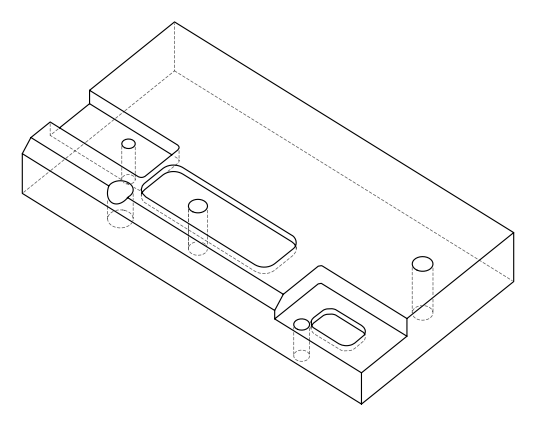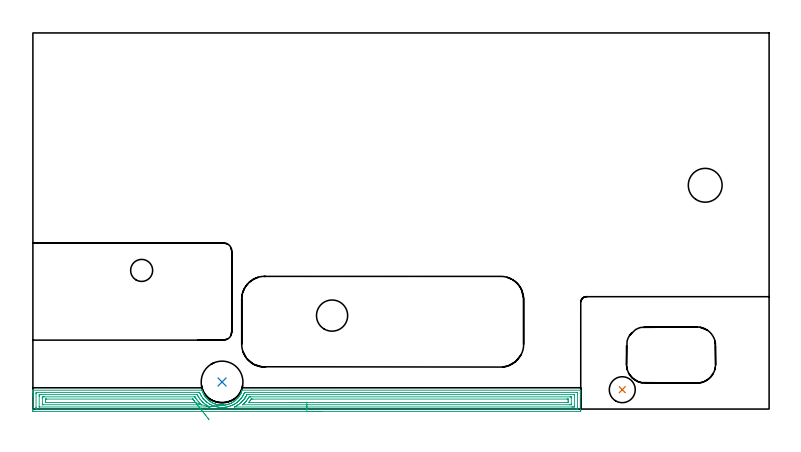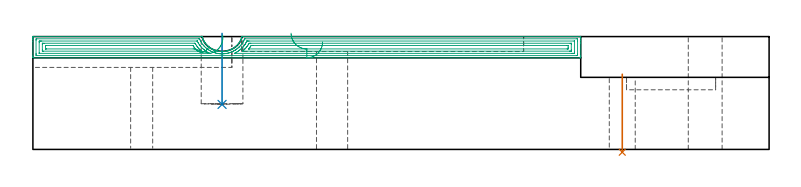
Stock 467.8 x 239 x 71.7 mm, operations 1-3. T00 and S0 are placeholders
(PLAN: 16 operations, 12 tool changes, 122.2 min)
(1 INDEXABLE_INSERT_DRILL_THROUGH_HOLE_FROM_SOLID | STEP1HOLE_1 | NXT0302_004 | 0.21 min | 15293 mm3)
(2 INDEXABLE_INSERT_DRILL_BLIND_HOLE_FROM_SOLID | STEP1POCKET | NXT0302_024 | 0.18 min | 23570 mm3)
(3 AREA_MILL | FG_CHAMFER_SURFACE | UGT0205_001 | 13.98 min | 31643 mm3)
(4 MILL_CORNER_NOTCH_RECTANGULAR | CORNER_NOTCH_RECTANGULAR | NXT0201_008 | Follow Part, ap 1.5, ae 75% | 82.32 min | 215127 mm3)
(5 MILL_RECTANGULAR_POCKET | POCKET_RECTANGULAR_STRAIGHT | UGT0201_105 | Follow Part, ap 5.5, ae 75% | 2.85 min | 96312 mm3)
(6 MILL_RECTANGULAR_POCKET_1 | POCKET_RECTANGULAR_STRAIGHT_1 | UGT0201_105 | Follow Part, ap 5.5, ae 75% | 0.64 min | 14991 mm3)
(7 MILL_SLOT | SLOT_PARTIAL_RECTANGULAR | NXT0201_013 | Follow Part, ap 2.5, ae 75% | 20.21 min | 152838 mm3)
(8 SPOT_DRILL | STEP1HOLE | NXT0321_9005460120000 | 0.03 min | 30 mm3)
(9 SPOT_DRILL_1 | STEP1HOLE_2 | NXT0321_9005460120000 | 0.05 min | 178 mm3)
(10 SPOT_DRILL_2 | STEP1HOLE_3 | NXT0321_9005460120000 | 0.05 min | 175 mm3)
(11 DRILL_THROUGH_HOLE_INTO_CENTER | STEP1HOLE | NXT0301_042 | 0.23 min | 2033 mm3)
(12 DRILL_TO_ENLARGE_THROUGH_HOLE | STEP1HOLE | NXT0301_104 | 0.24 min | 5965 mm3)
(13 DRILL_THROUGH_HOLE_INTO_CENTER_1 | STEP1HOLE_2 | NXT0301_065 | 0.31 min | 4809 mm3)
(14 DRILL_TO_ENLARGE_THROUGH_HOLE_1 | STEP1HOLE_2 | UGT0301_052 | 0.33 min | 21001 mm3)
(15 DRILL_THROUGH_HOLE_INTO_CENTER_2 | STEP1HOLE_3 | NXT0301_065 | 0.27 min | 4165 mm3)
(16 DRILL_TO_ENLARGE_THROUGH_HOLE_2 | STEP1HOLE_3 | UGT0301_264 | 0.29 min | 14765 mm3)
(TOOL NXT0302_004 | Index. Insert Drill 16.5mm [880-D1650L20-05] | D16.5 PA176 FL83 Z2)
(TOOL NXT0302_024 | Index. Insert Drill 26.5mm [880-D2650L32-03] | D26.5 PA176 FL80 Z2)
(TOOL UGT0205_001 | Chamfer Mill 20 x 3 x 45 deg. | D20 FL50 Z2)
(TOOL NXT0201_008 | ENDMILL 6mm [2P460-0600-NA 1630] | D6 FL26 Z6)
(TOOL UGT0201_105 | End Mill 22 mm | D22 FL25 Z2)
(TOOL NXT0201_013 | ENDMILL 10mm | D10 FL30 Z4)
(TOOL NXT0321_9005460120000 | NC Spot Drill, 142deg, 12mm, Carbide, Uncoated | D12 PA142 FL30 Z2)
(TOOL NXT0301_042 | Carbide Drill 7.1mm [860.1-0710-057A1-MM 2214] | D7.1 PA140 FL85 Z2)
(TOOL NXT0301_104 | Carbide Drill 14mm [860.1-1400-112A1-MM 2214] | D14 PA140 FL123 Z2)
(TOOL NXT0301_065 | Carbide Drill 9.4mm [860.1-0940-075A1-MM 2214] | D9.4 PA140 FL98 Z2)
(TOOL UGT0301_052 | Twist Drill 21.5 mm | D21.5 PA118 FL150 Z2)
(TOOL UGT0301_264 | Twist Drill 19.8 mm | D19.8 PA118 FL140 Z2)
(OP 1 INDEXABLE_INSERT_DRILL_THROUGH_HOLE_FROM_SOLID)
G17 G21 G94 G90
T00 M6
G54
G17 G0 G90 X374.5 Y12.3 S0 M3
G43 Z81.7 H1
G94 G81 G98 Z-1.788 F250. R47.8
G80
M5
M2
(OP 2 INDEXABLE_INSERT_DRILL_BLIND_HOLE_FROM_SOLID)
G17 G21 G94 G90
T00 M6
G54
G17 G0 G90 X120.2 Y17.2 S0 M3
G43 Z81.7 H1
G94 G81 G98 Z28.6 F250. R73.7
G80
M5
M2
(OP 3 AREA_MILL)
G17 G21 G94 G90
T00 M6
G54
G17 G0 G90 X184.05 Y-1.5 S1061 M3
G43 Z81.7 H0
Z68.2
G94 G1 X184.012 Z67.328 F250.
X183.898 Z66.464
X183.709 Z65.612
X183.447 Z64.78
X183.113 Z63.974
X182.71 Z63.2
X182.242 Z62.464
X181.71 Z61.772
X181.121 Z61.129
X180.478 Z60.54
X179.786 Z60.008
X179.05 Z59.54
X178.276 Z59.137
X177.47 Z58.803
X176.638 Z58.541
X175.787 Z58.352
X174.922 Z58.238
X174.05 Z58.2
X0.626
X0.091 Y-1.494 Z58.203
X0.008 Y-1.492 Z58.206
X0.004 Y-0.963 Z58.735
X0. Y-0.341 Z59.356
Y8.8 Z68.495
Y10.219 Z69.916
Y10.575 Z70.271
Y11.287 Z70.987
Y11.569 Z71.269
X0.007 Y11.964 Z71.656
X0.01 Y11.997 Z71.688
X0.179 Y12. Z71.7
X107.452
X107.472 Y11.996 Z71.694
X107.476 Y11.995 Z71.692
X107.493 Y11.951 Z71.649
X107.555 Y11.752 Z71.451
X107.564 Y11.725 Z71.424
X107.654 Y11.463 Z71.163
X107.757 Y11.165 Z70.863
X107.934 Y10.691 Z70.388
X107.986 Y10.575 Z70.271
X108.03 Y10.478 Z70.176
X108.118 Y10.281 Z69.981
X108.556 Y9.4 Z69.096
X108.642 Y9.244 Z68.939
X108.752 Y9.043 Z68.742
X108.793 Y8.968 Z68.668
X108.828 Y8.905 Z68.603
X108.896 Y8.8 Z68.496
X108.988 Y8.655 Z68.354
X109.077 Y8.516 Z68.215
X109.091 Y8.496 Z68.196
X109.189 Y8.357 Z68.052
X109.292 Y8.206 Z67.905
X109.389 Y8.068 Z67.767
X109.498 Y7.913 Z67.608
X109.612 Y7.746 Z67.446
X109.691 Y7.633 Z67.333
X109.721 Y7.592 Z67.291
X109.824 Y7.469 Z67.165
X110.071 Y7.167 Z66.866
X110.195 Y7.025 Z66.724
X110.434 Y6.75 Z66.45
X110.615 Y6.557 Z66.256
X110.878 Y6.294 Z65.993
X110.965 Y6.208 Z65.907
X111.324 Y5.868 Z65.567
X111.474 Y5.733 Z65.431
X111.508 Y5.702 Z65.401
X111.696 Y5.548 Z65.248
X111.951 Y5.34 Z65.04
X112.41 Y4.985 Z64.683
X112.849 Y4.686 Z64.383
X113.262 Y4.42 Z64.118
X113.295 Y4.4 Z64.096
X113.8 Y4.102 Z63.801
X113.865 Y4.067 Z63.766
X113.993 Y3.996 Z63.696
X114.188 Y3.897 Z63.597
X114.603 Y3.71 Z63.406
X114.902 Y3.573 Z63.27
X115.05 Y3.506 Z63.202
X115.082 Y3.491 Z63.188
X115.121 Y3.475 Z63.173
X115.252 Y3.423 Z63.121
X115.348 Y3.386 Z63.08
X115.76 Y3.22 Z62.917
X115.881 Y3.179 Z62.878
X115.975 Y3.147 Z62.846
X116.869 Y2.884 Z62.583
X117.315 Y2.774 Z62.473
X117.762 Y2.684 Z62.379
X118.179 Y2.613 Z62.309
X118.209 Y2.608 Z62.304
X118.356 Y2.587 Z62.286
X118.458 Y2.574 Z62.272
X118.656 Y2.549 Z62.243
X119.102 Y2.502 Z62.2
X119.52 Y2.474 Z62.171
X119.549 Y2.472 Z62.169
X119.996 Y2.453 Z62.152
X120.215 Y2.456 Z62.15
X120.352 Y2.457
X120.414 Z62.152
X120.443 Z62.153
X120.537 Y2.46 Z62.158
X120.89 Y2.474 Z62.171
X121.308 Y2.506 Z62.198
X121.336 Y2.507 Z62.2
X121.783 Y2.552 Z62.25
X122.23 Y2.614 Z62.31
X122.481 Y2.657 Z62.355
X122.677 Y2.691 Z62.388
X123.096 Y2.778 Z62.474
X123.123 Y2.784 Z62.48
X123.571 Y2.893 Z62.589
X123.893 Y2.983 Z62.682
X124.016 Y3.018 Z62.716
X124.437 Y3.154 Z62.852
X124.64 Y3.22 Z62.918
X124.91 Y3.319 Z63.019
X125.358 Y3.502 Z63.2
X125.803 Y3.703 Z63.399
X126.189 Y3.895 Z63.595
X126.224 Y3.913 Z63.613
X126.529 Y4.067 Z63.765
X126.6 Y4.103 Z63.801
X126.671 Y4.142 Z63.84
X126.697 Y4.157 Z63.854
X127.146 Y4.426 Z64.123
X127.511 Y4.658 Z64.356
X127.59 Y4.709 Z64.407
X127.985 Y4.985 Z64.683
X128.484 Y5.366 Z65.065
X128.609 Y5.472 Z65.172
X128.694 Y5.546 Z65.242
X128.757 Y5.599 Z65.297
X129.073 Y5.867 Z65.567
X129.185 Y5.971 Z65.671
X129.377 Y6.148 Z65.848
X129.962 Y6.75 Z66.45
X130.177 Y6.99 Z66.689
X130.208 Y7.025 Z66.722
X130.247 Y7.068 Z66.768
X130.271 Y7.095 Z66.794
X130.7 Y7.633 Z67.332
X130.905 Y7.913 Z67.611
X131.164 Y8.267 Z67.965
X131.223 Y8.357 Z68.055
X131.328 Y8.516 Z68.215
X131.597 Y8.954 Z68.654
X131.701 Y9.138 Z68.837
X131.85 Y9.398 Z69.098
X132.003 Y9.688 Z69.385
X132.035 Y9.748 Z69.447
X132.058 Y9.79 Z69.49
X132.134 Y9.959 Z69.657
X132.211 Y10.132 Z69.825
X132.281 Y10.284 Z69.978
X132.641 Y11.164 Z70.863
X132.791 Y11.586 Z71.285
X132.904 Y11.94 Z71.64
X132.923 Y11.997 Z71.696
X132.925 Y11.998 Z71.698
X132.929 Y12. Z71.7
X347.921
X348.09 Y11.997 Z71.688
X348.093 Y11.964 Z71.656
X348.1 Y11.569 Z71.269
Y11.287 Z70.987
Y10.575 Z70.271
Y9.332 Z69.029
Y7.913 Z67.608
Y-0.341 Z59.356
X348.096 Y-0.963 Z58.735
X348.092 Y-1.492 Z58.206
X348.009 Y-1.494 Z58.203
X347.474 Y-1.5 Z58.2
X174.05
Y-0.086 Z59.614
X2.414 Y-0.085 Z59.615
X2.01 Y-0.075 Z59.625
X2.003 Y0.333 Z60.033
X2.001 Y0.812 Z60.512
X2. Y1.223 Z60.923
X2.001 Y9.688 Z69.388
X2.002 Y10.097 Z69.797
X2.01 Y10.575 Z70.275
X2.404 Y10.585 Z70.285
X2.414 Y10.586 Z70.286
X105.207
X105.898 Y10.575 Z70.275
X106.111 Y10.082 Z69.782
X106.299 Y9.688 Z69.388
X106.472 Y9.329 Z69.029
X106.75 Y8.8 Z68.5
X107.005 Y8.336 Z68.036
X107.279 Y7.913 Z67.613
X107.854 Y7.07 Z66.77
X107.885 Y7.025 Z66.725
X107.899 Y7.007 Z66.707
X108.295 Y6.527 Z66.227
X108.628 Y6.138 Z65.838
X108.793 Y5.953 Z65.653
X109.492 Y5.25 Z64.95
X109.687 Y5.064 Z64.764
X110.063 Y4.733 Z64.433
X110.509 Y4.362 Z64.062
X110.58 Y4.305 Z64.005
X110.846 Y4.099 Z63.799
X111.474 Y3.667 Z63.367
X111.772 Y3.475 Z63.175
X112.368 Y3.113 Z62.813
X112.637 Y2.959 Z62.659
X113.168 Y2.681 Z62.381
X113.372 Y2.587 Z62.287
X114.156 Y2.243 Z61.943
X114.742 Y2.005 Z61.705
X115.05 Y1.893 Z61.593
X115.108 Y1.873 Z61.573
X115.157 Y1.858 Z61.558
X115.687 Y1.7 Z61.4
X115.944 Y1.625 Z61.325
X116.048 Y1.596 Z61.296
X116.838 Y1.406 Z61.106
X117.212 Y1.329 Z61.029
X117.732 Y1.24 Z60.94
X117.933 Y1.211 Z60.911
X118.459 Y1.143 Z60.843
X118.626 Y1.127 Z60.827
X119.255 Y1.075 Z60.775
X119.52 Y1.058 Z60.758
X119.695 Y1.049 Z60.749
X119.718 Y1.048 Z60.748
X120.375 Y1.042 Z60.742
X120.414
X121.049 Y1.07 Z60.77
X121.308 Y1.088 Z60.788
X121.874 Y1.138 Z60.838
X122.202 Y1.175 Z60.875
X122.666 Y1.239 Z60.939
X123.096 Y1.313 Z61.013
X123.42 Y1.377 Z61.077
X123.99 Y1.504 Z61.204
X124.148 Y1.543 Z61.243
X124.739 Y1.7 Z61.4
X124.865 Y1.737 Z61.437
X124.883 Y1.743 Z61.443
X125.519 Y1.956 Z61.656
X125.777 Y2.052 Z61.752
X126.162 Y2.205 Z61.905
X126.671 Y2.42 Z62.12
X126.787 Y2.472 Z62.172
X127.033 Y2.587 Z62.287
X127.387 Y2.765 Z62.465
X127.565 Y2.857 Z62.557
X127.97 Y3.074 Z62.774
X128.459 Y3.361 Z63.061
X128.53 Y3.405 Z63.105
X128.64 Y3.475 Z63.175
X129.066 Y3.76 Z63.46
X129.353 Y3.96 Z63.66
X129.586 Y4.132 Z63.832
X129.888 Y4.362 Z64.062
X130.086 Y4.522 Z64.222
X130.247 Y4.656 Z64.356
X130.565 Y4.935 Z64.635
X130.916 Y5.25 Z64.95
X131.031 Y5.359 Z65.059
X131.141 Y5.468 Z65.168
X131.469 Y5.812 Z65.512
X131.775 Y6.138 Z65.838
X131.898 Y6.274 Z65.974
X132.035 Y6.433 Z66.133
X132.298 Y6.764 Z66.464
X132.5 Y7.025 Z66.725
X132.683 Y7.269 Z66.969
X132.929 Y7.605 Z67.305
X133.053 Y7.79 Z67.49
X133.131 Y7.913 Z67.613
X133.391 Y8.342 Z68.042
X133.662 Y8.8 Z68.5
X133.72 Y8.903 Z68.603
X133.823 Y9.094 Z68.794
X134.017 Y9.495 Z69.195
X134.105 Y9.688 Z69.388
X134.291 Y10.11 Z69.81
X134.493 Y10.575 Z70.275
X134.707 Y10.585 Z70.285
X134.717
X345.686
X346.09 Y10.575 Z70.275
X346.097 Y10.167 Z69.867
X346.099 Y9.688 Z69.388
X346.1 Y9.277 Z68.977
X346.099 Y0.812 Z60.512
X346.098 Y0.403 Z60.103
X346.09 Y-0.075 Z59.625
X345.696 Y-0.085 Z59.615
X345.686 Y-0.086 Z59.614
X174.05
Y1.328 Z61.028
X128.182 Y1.329 Z61.029
X128.019 Y1.33 Z61.03
X127.99 Y1.331 Z61.031
X127.997 Y1.336 Z61.036
X128.548 Y1.611 Z61.311
X128.72 Y1.7 Z61.4
X129.13 Y1.921 Z61.621
X129.353 Y2.048 Z61.748
X129.691 Y2.252 Z61.952
X130.232 Y2.587 Z62.287
X130.247 Y2.597 Z62.297
X130.765 Y2.96 Z62.66
X131.141 Y3.235 Z62.935
X131.277 Y3.34 Z63.04
X131.448 Y3.475 Z63.175
X131.768 Y3.74 Z63.44
X132.035 Y3.966 Z63.666
X132.245 Y4.154 Z63.854
X132.471 Y4.362 Z64.062
X132.703 Y4.587 Z64.287
X132.929 Y4.811 Z64.511
X133.144 Y5.037 Z64.737
X133.342 Y5.25 Z64.95
X133.568 Y5.503 Z65.203
X133.823 Y5.795 Z65.495
X133.976 Y5.986 Z65.686
X134.094 Y6.138 Z65.838
X134.361 Y6.491 Z66.191
X134.717 Y6.967 Z66.667
X134.74 Y7.002 Z66.702
X134.756 Y7.025 Z66.725
X135.084 Y7.548 Z67.248
X135.307 Y7.913 Z67.613
X135.419 Y8.103 Z67.803
X135.611 Y8.438 Z68.138
X135.735 Y8.677 Z68.377
X135.797 Y8.8 Z68.5
X135.939 Y9.082 Z68.782
X135.968 Y9.135 Z68.835
X135.981 Y9.157 Z68.857
X136.008 Y9.165 Z68.865
X136.135 Y9.168 Z68.868
X136.505 Y9.17 Z68.87
X137.025 Y9.171 Z68.871
X137.399 Y9.172 Z68.872
X343.898 Y9.171 Z68.871
X344.023 Y9.169 Z68.869
X344.067 Y9.167 Z68.867
X344.085 Y9.166 Z68.866
X344.09 Y9.134 Z68.834
X344.095 Y9.001 Z68.701
X344.099 Y8.8 Z68.5
X344.1 Y2.387 Z62.087
X344.096 Y1.7 Z61.4
X344.092 Y1.507 Z61.207
X344.076 Y1.335 Z61.035
X343.898 Y1.333 Z61.033
X343.377 Y1.33 Z61.03
X343.004 Y1.329 Z61.029
X342.484 Y1.328 Z61.028
X174.05
Y2.743 Z62.443
X133.666
X133.304 Y2.747 Z62.447
X133.237 Y2.749 Z62.449
X133.225 Y2.753 Z62.453
X133.241 Y2.769 Z62.469
X133.311 Y2.832 Z62.532
X133.823 Y3.28 Z62.98
X133.925 Y3.374 Z63.074
X134.032 Y3.475 Z63.175
X134.376 Y3.813 Z63.513
X134.717 Y4.154 Z63.854
X134.819 Y4.261 Z63.961
X134.913 Y4.362 Z64.062
X135.242 Y4.729 Z64.429
X135.611 Y5.155 Z64.855
X135.653 Y5.208 Z64.908
X135.687 Y5.25 Z64.95
X136.039 Y5.712 Z65.412
X136.36 Y6.138 Z65.838
X136.421 Y6.22 Z65.92
X136.505 Y6.337 Z66.037
X136.776 Y6.756 Z66.456
X136.948 Y7.025 Z66.725
X137.12 Y7.302 Z67.002
X137.399 Y7.75 Z67.45
X137.56 Y7.753 Z67.453
X138.293 Y7.757 Z67.457
X138.449
X341.373
X341.998 Y7.755 Z67.455
X342.068 Y7.752 Z67.452
X342.085 Y7.751 Z67.451
X342.09 Y7.736 Z67.436
X342.094 Y7.683 Z67.383
X342.098 Y7.467 Z67.167
X342.1 Y7.035 Z66.735
Y3.485 Z63.185
X342.097 Y3.036 Z62.736
X342.093 Y2.817 Z62.517
X342.09 Y2.764 Z62.464
X342.083 Y2.749 Z62.449
X342.058 Y2.748 Z62.448
X341.951 Y2.745 Z62.445
X341.216 Y2.743 Z62.443
X341.06
X174.05
Y4.157 Z63.857
X137.605
X137.399 Y4.158 Z63.858
X137.192 Y4.161 Z63.861
X137.135 Y4.164 Z63.864
X137.12 Y4.167 Z63.867
X137.152 Y4.21 Z63.91
X137.226 Y4.304 Z64.004
X137.399 Y4.518 Z64.218
X137.718 Y4.933 Z64.633
X137.959 Y5.25 Z64.95
X138.101 Y5.441 Z65.141
X138.293 Y5.705 Z65.405
X138.667 Y6.266 Z65.966
X138.704 Y6.317 Z66.017
X138.719 Y6.336 Z66.036
X138.773 Y6.338 Z66.038
X138.981 Y6.342 Z66.042
X139.186 Y6.343 Z66.043
X139.873
X339.428
X339.635 Y6.341 Z66.041
X340.049 Y6.336 Z66.036
X340.091 Y6.335 Z66.035
X340.094 Y6.323 Z66.023
X340.097 Y6.291 Z65.991
X340.099 Y6.233 Z65.933
X340.1 Y6.138 Z65.838
Y5.25 Z64.95
X340.099 Y4.584 Z64.284
X340.095 Y4.362 Z64.062
X340.09 Y4.197 Z63.897
X340.082 Y4.164 Z63.864
X339.98 Y4.161 Z63.861
X339.842 Y4.159 Z63.859
X339.635 Y4.157 Z63.857
X339.428
X174.05
X173.178 Z63.895
X172.314 Z64.009
X171.462 Z64.198
X170.63 Z64.46
X169.824 Z64.794
X169.05 Z65.197
X168.314 Z65.665
X167.622 Z66.196
X166.979 Z66.786
X166.39 Z67.429
X165.859 Z68.121
X165.39 Z68.857
X164.987 Z69.631
X164.653 Z70.437
X164.391 Z71.269
X164.202 Z72.12
X164.088 Z72.985
X164.05 Z73.857
G0 Z81.7
X120.55 Y2.687
Z72.52
G1 X120.652 Y2.704 Z71.654
X120.679 Y2.708 Z70.782
X120.631 Y2.7 Z69.911
X120.509 Y2.68 Z69.047
X120.312 Y2.647 Z68.198
X120.043 Y2.603 Z67.369
X119.704 Y2.546 Z66.568
X119.298 Y2.479 Z65.799
X118.826 Y2.401 Z65.069
X118.294 Y2.312 Z64.383
X117.705 Y2.215 Z63.747
X117.064 Y2.108 Z63.166
X116.374 Y1.994 Z62.643
X115.643 Y1.872 Z62.183
X114.875 Y1.745 Z61.79
X114.076 Y1.612 Z61.466
X113.252 Y1.475 Z61.214
X112.41 Y1.335 Z61.035
X112.395 Y1.333 Z61.033
X112.368 Y1.331 Z61.031
X111.848 Y1.329 Z61.029
X111.474 Y1.328 Z61.028
X4.202 Y1.329 Z61.029
X4.077 Y1.331 Z61.031
X4.033 Y1.333 Z61.033
X4.015 Y1.334 Z61.034
X4.01 Y1.366 Z61.066
X4.005 Y1.499 Z61.199
X4.001 Y1.7 Z61.4
X4. Y8.113 Z67.813
X4.004 Y8.8 Z68.5
X4.008 Y8.993 Z68.693
X4.024 Y9.165 Z68.865
X4.202 Y9.167 Z68.867
X4.723 Y9.17 Z68.87
X5.096 Y9.171 Z68.871
X5.616 Y9.172 Z68.872
X104.323 Y9.171 Z68.871
X104.376 Y9.17 Z68.87
X104.408 Y9.167 Z68.867
X104.42 Y9.165 Z68.865
X104.432 Y9.147 Z68.847
X104.516 Y8.993 Z68.693
X104.616 Y8.8 Z68.5
X104.922 Y8.205 Z67.905
X105.089 Y7.913 Z67.613
X105.217 Y7.695 Z67.395
X105.667 Y7.025 Z66.725
X106.111 Y6.384 Z66.084
X106.307 Y6.138 Z65.838
X107.005 Y5.298 Z64.998
X107.049 Y5.25 Z64.95
X107.899 Y4.384 Z64.084
X107.91 Y4.374 Z64.074
X107.922 Y4.362 Z64.062
X108.384 Y3.953 Z63.653
X108.793 Y3.605 Z63.305
X108.954 Y3.475 Z63.175
X109.366 Y3.157 Z62.857
X109.687 Y2.928 Z62.628
X110.18 Y2.587 Z62.287
X110.58 Y2.335 Z62.035
X111.242 Y1.931 Z61.631
X111.474 Y1.805 Z61.505
X111.677 Y1.7 Z61.4
X112.368 Y1.358 Z61.058
X112.41 Y1.335 Z61.035
X107.177 Y2.751 Z62.451
X107.167 Y2.748 Z62.448
X107.005 Y2.744 Z62.444
X106.848 Y2.743 Z62.443
X6.727
X6.102 Y2.745 Z62.445
X6.032 Y2.748 Z62.448
X6.015 Y2.749 Z62.449
X6.01 Y2.765 Z62.465
X6.006 Y2.817 Z62.517
X6.002 Y3.033 Z62.733
X6. Y3.465 Z63.165
Y7.015 Z66.715
X6.003 Y7.464 Z67.164
X6.007 Y7.683 Z67.383
X6.01 Y7.736 Z67.436
X6.017 Y7.751 Z67.451
X6.042 Y7.752 Z67.452
X6.149 Y7.755 Z67.455
X6.884 Y7.757 Z67.457
X7.04
X102.692
X102.876 Y7.755 Z67.455
X102.967 Y7.753 Z67.453
X103.007 Y7.751 Z67.451
X103.37 Y7.149 Z66.849
X103.429 Y7.051 Z66.751
X103.446 Y7.025 Z66.725
X103.48 Y6.975 Z66.675
X104.054 Y6.138 Z65.838
X104.323 Y5.752 Z65.452
X104.727 Y5.25 Z64.95
X105.217 Y4.666 Z64.366
X105.494 Y4.362 Z64.062
X106.111 Y3.733 Z63.433
X106.376 Y3.475 Z63.175
X107.005 Y2.91 Z62.61
X107.163 Y2.769 Z62.469
X107.175 Y2.756 Z62.456
X107.177 Y2.751 Z62.451
X103.277 Y4.18 Z63.88
X102.949 Y4.164 Z63.864
X102.739 Y4.159 Z63.859
X102.535 Y4.158 Z63.858
X101.848 Y4.157 Z63.857
X8.672
X8.465 Y4.159 Z63.859
X8.051 Y4.164 Z63.864
X8.009 Y4.165 Z63.865
X8.006 Y4.177 Z63.877
X8.003 Y4.209 Z63.909
X8.001 Y4.267 Z63.967
X8. Y4.362 Z64.062
X8.001 Y5.916 Z65.616
X8.005 Y6.138 Z65.838
X8.01 Y6.303 Z66.003
X8.018 Y6.336 Z66.036
X8.12 Y6.339 Z66.039
X8.258 Y6.341 Z66.041
X8.465 Y6.343 Z66.043
X8.672
X101.435
X101.641 Y6.341 Z66.041
X101.669 Y6.339 Z66.039
X101.682 Y6.337 Z66.037
X101.697 Y6.32 Z66.02
X101.751 Y6.248 Z65.948
X101.828 Y6.138 Z65.838
X102.21 Y5.572 Z65.272
X102.436 Y5.25 Z64.95
X102.535 Y5.112 Z64.812
X103.132 Y4.362 Z64.062
X103.277 Y4.18 Z63.88
X103.719 Y3.625 Z63.373
X104.186 Y3.037 Z62.93
X104.676 Y2.421 Z62.553
X105.184 Y1.781 Z62.247
X105.707 Y1.123 Z62.013
X106.241 Y0.452 Z61.853
X106.781 Y-0.228 Z61.769
X107.324 Y-0.911 Z61.761
X107.865 Y-1.591 Z61.828
X108.401 Y-2.265 Z61.971
X108.927 Y-2.926 Z62.189
X109.438 Y-3.57 Z62.479
X109.933 Y-4.192 Z62.841
X110.405 Y-4.787 Z63.269
X110.853 Y-5.35 Z63.763
X111.272 Y-5.877 Z64.317
X111.66 Y-6.365 Z64.928
X112.013 Y-6.809 Z65.591
G0 Z81.7
M5
M2
